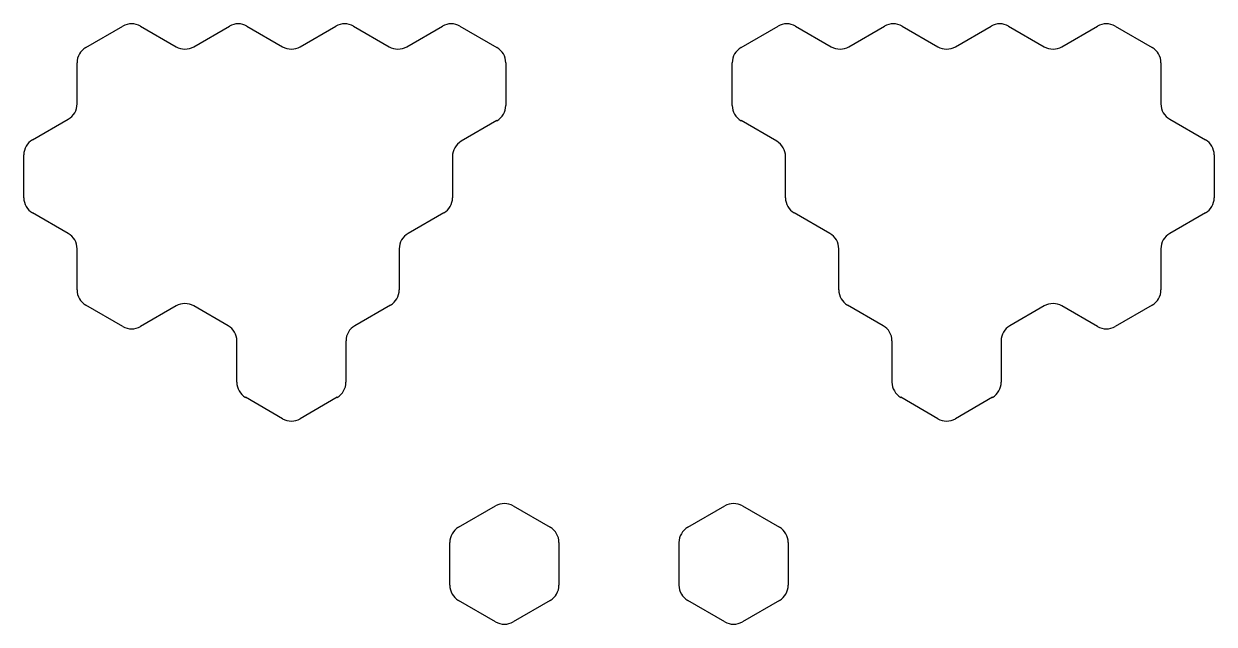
# Model space of a CAD drawing. Header units: millimetres. Extents: x 134 to 374, y -180 to -59.
import ezdxf

# ---------------------------------------------------------------- set-up
doc = ezdxf.new("R2010")
doc.units = ezdxf.units.MM

msp = doc.modelspace()

# ---------------------------------------------------------------- linework, layer by layer
for p, q in [((146.36, -63.76), (153.84, -59.44)), ((157.39, -59.44), (164.6, -63.6)), ((168.14, -63.6), (175.35, -59.44)), ((178.89, -59.44), (186.1, -63.6)), ((189.64, -63.6), (196.85, -59.44)), ((200.39, -59.44), (207.6, -63.6)), ((211.14, -63.6), (218.35, -59.44)), ((221.89, -59.44), (229.37, -63.76)), ((278.63, -63.76), (286.11, -59.44)), ((289.65, -59.44), (296.86, -63.6)), ((300.4, -63.6), (307.61, -59.44)), ((311.15, -59.44), (318.36, -63.6)), ((321.9, -63.6), (329.11, -59.44)), ((332.65, -59.44), (339.86, -63.6)), ((343.4, -63.6), (350.61, -59.44)), ((354.16, -59.44), (361.64, -63.76)), ((144.59, -75.15), (144.59, -66.82)), ((231.14, -66.82), (231.14, -75.46)), ((276.86, -75.46), (276.86, -66.82)), ((363.4, -66.82), (363.4, -75.15)), ((135.61, -82.38), (142.82, -78.21)), ((229.37, -78.52), (222.16, -82.69)), ((285.84, -82.69), (278.63, -78.52)), ((365.18, -78.21), (372.39, -82.38)), ((133.84, -94.08), (133.84, -85.44)), ((220.39, -85.75), (220.39, -94.08)), ((287.61, -94.08), (287.61, -85.75)), ((374.16, -85.44), (374.16, -94.08)), ((142.82, -101.31), (135.61, -97.14)), ((218.62, -97.14), (211.41, -101.31)), ((296.59, -101.31), (289.38, -97.14)), ((372.39, -97.14), (365.18, -101.31)), ((144.59, -112.7), (144.59, -104.37)), ((209.63, -104.37), (209.63, -112.7)), ((298.37, -112.7), (298.37, -104.37)), ((363.4, -104.37), (363.4, -112.7)), ((153.84, -120.08), (146.36, -115.76)), ((164.59, -115.92), (157.39, -120.08)), ((175.08, -119.93), (168.14, -115.92)), ((207.87, -115.76), (200.65, -119.93)), ((307.35, -119.93), (300.13, -115.76)), ((339.86, -115.92), (332.92, -119.93)), ((350.61, -120.08), (343.41, -115.92)), ((361.64, -115.76), (354.16, -120.08)), ((176.84, -131.32), (176.84, -122.99)), ((198.88, -122.99), (198.88, -131.32)), ((309.12, -131.32), (309.12, -122.99)), ((331.15, -122.99), (331.15, -131.32)), ((186.09, -138.7), (178.61, -134.38)), ((197.12, -134.38), (189.64, -138.7)), ((318.36, -138.7), (310.88, -134.38)), ((329.39, -134.38), (321.91, -138.7)), ((221.61, -160.63), (229.09, -156.31)), ((232.64, -156.31), (240.12, -160.63)), ((267.88, -160.63), (275.36, -156.31)), ((278.91, -156.31), (286.39, -160.63)), ((219.84, -172.33), (219.84, -163.7)), ((241.88, -163.7), (241.88, -172.33)), ((266.12, -172.33), (266.12, -163.7)), ((288.15, -163.7), (288.15, -172.33)), ((229.09, -179.72), (221.61, -175.4)), ((240.12, -175.4), (232.64, -179.72)), ((275.36, -179.72), (267.88, -175.4)), ((286.39, -175.4), (278.91, -179.72))]:
    msp.add_line(p, q)
for centre, start, end in [((155.62, -62.5), 59.9994, 120.0006), ((177.12, -62.5), 60.0006, 120), ((198.62, -62.5), 60.0006, 120), ((220.12, -62.5), 60.0006, 120), ((287.88, -62.5), 60, 119.9994), ((309.38, -62.5), 60, 119.9994), ((330.88, -62.5), 60, 119.9994), ((352.38, -62.5), 59.9994, 120.0006), ((148.13, -66.82), 120.0006, 180), ((166.37, -60.53), 239.9994, 300), ((187.87, -60.53), 240.0006, 300), ((209.37, -60.53), 240.0006, 300), ((227.6, -66.82), 359.9994, 60.0006), ((280.4, -66.82), 119.9994, 180.0006), ((298.63, -60.53), 240, 299.9994), ((320.13, -60.53), 240, 299.9994), ((341.63, -60.53), 240, 300.0006), ((359.87, -66.82), 0, 59.9994), ((141.06, -75.15), 300, 0), ((227.6, -75.46), 300, 359.9994), ((280.4, -75.46), 180.0006, 240), ((366.94, -75.15), 180, 240), ((137.38, -85.44), 120, 179.9994), ((223.93, -85.75), 120, 180.0006), ((284.07, -85.75), 359.9994, 60), ((370.62, -85.44), 0.0006, 60), ((137.38, -94.08), 179.9994, 240.0006), ((216.85, -94.08), 299.9994, 0.0006), ((291.15, -94.08), 179.9994, 240.0006), ((370.62, -94.08), 299.9994, 0.0006), ((141.06, -104.37), 0, 60.0006), ((213.18, -104.37), 119.9994, 180), ((294.82, -104.37), 0, 60.0006), ((366.94, -104.37), 119.9994, 180), ((148.13, -112.7), 180, 239.9994), ((206.09, -112.7), 300.0006, 0), ((301.9, -112.7), 180, 239.9994), ((359.87, -112.7), 300.0006, 0), ((166.37, -118.99), 59.9994, 120.0006), ((341.63, -118.99), 59.9994, 120.0006), ((155.62, -117.02), 239.9994, 300.0006), ((173.31, -122.99), 0, 59.9994), ((202.43, -122.99), 120.0006, 180), ((305.57, -122.99), 0, 59.9994), ((334.69, -122.99), 120.0006, 180), ((352.38, -117.02), 239.9994, 300.0006), ((180.38, -131.32), 180, 239.9994), ((195.34, -131.32), 300.0006, 0), ((312.65, -131.32), 180, 239.9994), ((327.62, -131.32), 300.0006, 0), ((187.87, -135.64), 239.9994, 300.0006), ((320.13, -135.64), 239.9994, 300.0006), ((230.87, -159.38), 59.9994, 120.0006), ((277.13, -159.38), 59.9994, 120.0006), ((223.38, -163.7), 120.0006, 180), ((238.34, -163.7), 0, 59.9994), ((269.65, -163.7), 120.0006, 180), ((284.62, -163.7), 0, 59.9994), ((223.38, -172.33), 180, 239.9994), ((238.34, -172.33), 300.0006, 0), ((269.65, -172.33), 180, 239.9994), ((284.62, -172.33), 300.0006, 0), ((230.87, -176.65), 239.9994, 300.0006), ((277.13, -176.65), 239.9994, 300.0006)]:
    msp.add_arc(centre, 3.54, start, end)

doc.saveas('drawing.dxf')
